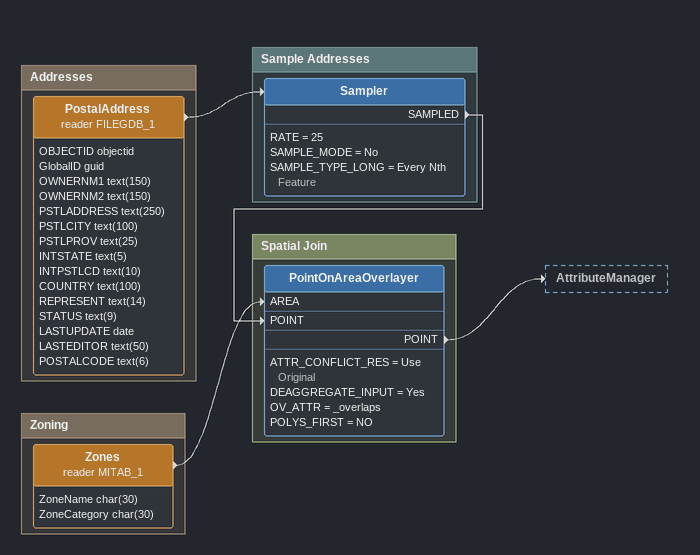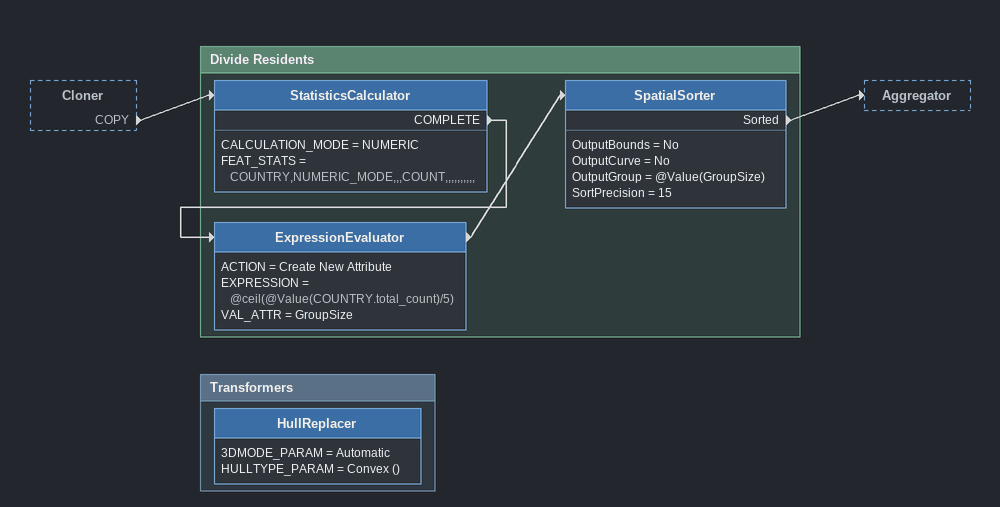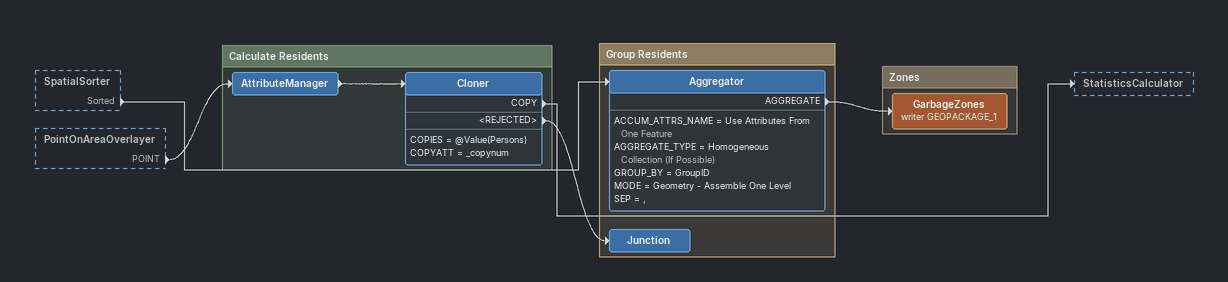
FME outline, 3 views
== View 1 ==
Bookmark: Addresses
PostalAddress (reader FILEGDB_1)
    attributes: OBJECTID objectid, GlobalID guid, OWNERNM1 text(150), OWNERNM2 text(150), PSTLADDRESS text(250), PSTLCITY text(100), PSTLPROV text(25), INTSTATE text(5), INTPSTLCD text(10), COUNTRY text(100), REPRESENT text(14), STATUS text(9), LASTUPDATE date, LASTEDITOR text(50), POSTALCODE text(6)
    -> Sampler

Bookmark: Sample Addresses
Sampler
    RATE = 25
    SAMPLE_MODE = No
    SAMPLE_TYPE_LONG = Every Nth Feature
    SAMPLED -> PointOnAreaOverlayer [POINT]

Bookmark: Zoning
Zones (reader MITAB_1)
    attributes: ZoneName char(30), ZoneCategory char(30)
    -> PointOnAreaOverlayer [AREA]

Bookmark: Spatial Join
PointOnAreaOverlayer
    ATTR_CONFLICT_RES = Use Original
    DEAGGREGATE_INPUT = Yes
    OV_ATTR = _overlaps
    POLYS_FIRST = NO
    POINT -> AttributeManager

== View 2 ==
Cloner [outside]
    COPY -> StatisticsCalculator

Bookmark: Divide Residents
StatisticsCalculator
    CALCULATION_MODE = NUMERIC
    FEAT_STATS = COUNTRY,NUMERIC_MODE,,,COUNT,,,,,,,,,,
    COMPLETE -> ExpressionEvaluator
ExpressionEvaluator
    ACTION = Create New Attribute
    EXPRESSION = @ceil(@Value(COUNTRY.total_count)/5)
    VAL_ATTR = GroupSize
    -> SpatialSorter
SpatialSorter
    OutputBounds = No
    OutputCurve = No
    OutputGroup = @Value(GroupSize)
    SortPrecision = 15
    Sorted -> Aggregator

Bookmark: Transformers
HullReplacer
    3DMODE_PARAM = Automatic
    HULLTYPE_PARAM = Convex ()

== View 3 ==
SpatialSorter [outside]
    Sorted -> Aggregator
PointOnAreaOverlayer [outside]
    POINT -> AttributeManager

Bookmark: Calculate Residents
AttributeManager
    -> Cloner
Cloner
    COPIES = @Value(Persons)
    COPYATT = _copynum
    COPY -> StatisticsCalculator
    <REJECTED> -> Junction

Bookmark: Group Residents
Junction
Aggregator
    ACCUM_ATTRS_NAME = Use Attributes From One Feature
    AGGREGATE_TYPE = Homogeneous Collection (If Possible)
    GROUP_BY = GroupID
    MODE = Geometry - Assemble One Level
    SEP = ,
    AGGREGATE -> GarbageZones (writer GEOPACKAGE_1)

Bookmark: Zones
GarbageZones (writer GEOPACKAGE_1)
